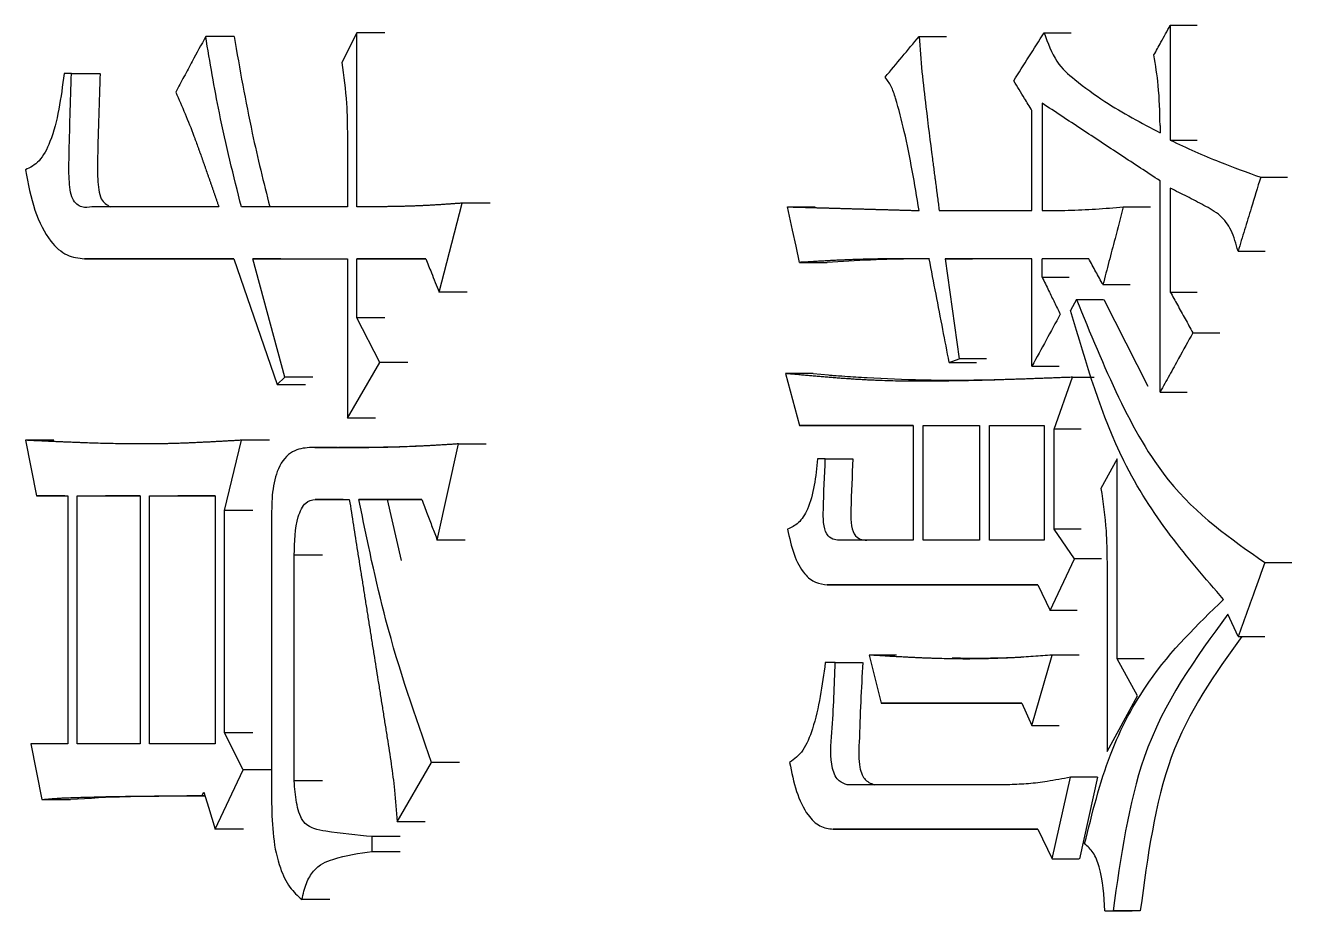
# Model space of a CAD drawing. Header units: millimetres. Extents: x 2063 to 4500, y 825 to 2548.
# Drawn here: x 3150.516 to 3154.216, y 1524.236 to 1526.821 of the extents above; entities that cross this region are included whole.
import ezdxf

# ---------------------------------------------------------------- set-up
doc = ezdxf.new("R2010")
doc.units = ezdxf.units.MM

msp = doc.modelspace()

# ---------------------------------------------------------------- linework, layer by layer
at = {"color": 7, "linetype": 'Continuous', "lineweight": 25}
for p, q in [((3151.4852, 1526.7993), (3151.4407, 1526.7128)), ((3151.4852, 1526.2909), (3151.4852, 1526.7993)), ((3151.5671, 1526.7993), (3151.4852, 1526.7993)), ((3153.4925, 1526.7993), (3153.5718, 1526.7993)), ((3153.8613, 1526.821), (3153.8613, 1526.4856)), ((3153.8613, 1526.821), (3153.9402, 1526.821)), ((3151.1262, 1526.7885), (3151.0433, 1526.7885)), ((3153.1276, 1526.7885), (3153.2073, 1526.7885)), ((3150.6512, 1526.6803), (3150.6296, 1526.6803)), ((3150.6512, 1526.6803), (3150.7344, 1526.6803)), ((3153.4866, 1526.5938), (3153.4866, 1526.2801)), ((3153.4571, 1526.2801), (3153.4571, 1526.5722)), ((3153.8315, 1526.5289), (3153.8315, 1526.5073)), ((3151.4574, 1526.4964), (3151.4574, 1526.2909)), ((3153.8613, 1526.4856), (3153.9402, 1526.4856)), ((3153.8315, 1525.75), (3153.8315, 1526.3666)), ((3154.1254, 1526.3775), (3154.2039, 1526.3775)), ((3153.8613, 1526.345), (3153.8613, 1526.0421)), ((3151.0817, 1526.2909), (3150.7108, 1526.2909)), ((3150.7941, 1526.2909), (3150.7108, 1526.2909)), ((3151.4574, 1526.2909), (3151.1476, 1526.2909)), ((3151.7254, 1526.0421), (3151.7928, 1526.3017)), ((3151.8743, 1526.3017), (3151.7928, 1526.3017)), ((3152.7433, 1526.2909), (3152.8235, 1526.2909)), ((3153.1862, 1526.2801), (3153.4571, 1526.2801)), ((3153.7241, 1526.2909), (3153.8031, 1526.2909)), ((3150.6891, 1526.1394), (3151.1256, 1526.1394)), ((3150.7722, 1526.1394), (3150.6891, 1526.1394)), ((3151.1256, 1526.1394), (3150.7724, 1526.1394)), ((3151.1256, 1526.1394), (3151.2524, 1525.7717)), ((3151.1807, 1526.1394), (3151.4574, 1526.1394)), ((3151.2745, 1525.7933), (3151.1807, 1526.1394)), ((3151.2631, 1526.1394), (3151.1807, 1526.1394)), ((3151.4574, 1526.1394), (3151.4574, 1525.6743)), ((3151.4852, 1526.1394), (3151.6862, 1526.1394)), ((3151.4852, 1525.9664), (3151.4852, 1526.1394)), ((3151.5671, 1526.1394), (3151.4852, 1526.1394)), ((3151.6862, 1526.1394), (3151.5675, 1526.1394)), ((3153.4571, 1526.1395), (3153.2038, 1526.1395)), ((3153.2038, 1526.1395), (3153.2834, 1526.1395)), ((3153.4571, 1525.8258), (3153.4571, 1526.1395)), ((3153.623, 1526.1395), (3153.4866, 1526.1395)), ((3153.4866, 1526.0854), (3153.4866, 1526.1395)), ((3153.5659, 1526.1395), (3153.4866, 1526.1395)), ((3154.0592, 1526.1611), (3154.1381, 1526.1611)), ((3152.778, 1526.1286), (3152.8586, 1526.1286)), ((3153.4866, 1526.0854), (3153.5659, 1526.0854)), ((3153.6646, 1526.0637), (3153.7436, 1526.0637)), ((3151.807, 1526.0421), (3151.7254, 1526.0421)), ((3153.5874, 1526.0205), (3153.5696, 1525.9881)), ((3153.6669, 1526.0205), (3153.7955, 1525.7674)), ((3153.8613, 1526.0421), (3153.9402, 1526.0421)), ((3151.552, 1525.8366), (3151.4852, 1525.9664)), ((3151.5671, 1525.9664), (3151.4852, 1525.9664)), ((3153.9272, 1525.9231), (3154.0059, 1525.9231)), ((3151.4574, 1525.6743), (3151.552, 1525.8366)), ((3151.6339, 1525.8366), (3151.552, 1525.8366)), ((3153.2155, 1525.8366), (3153.2449, 1525.8474)), ((3153.2155, 1525.8366), (3153.2951, 1525.8366)), ((3153.3245, 1525.8474), (3153.2449, 1525.8474)), ((3152.7375, 1525.8041), (3152.778, 1525.6527)), ((3152.8177, 1525.8041), (3152.7375, 1525.8041)), ((3152.8181, 1525.8041), (3152.8856, 1525.7984)), ((3153.4571, 1525.8258), (3153.5364, 1525.8258)), ((3151.2524, 1525.7717), (3151.2745, 1525.7933)), ((3151.2524, 1525.7717), (3151.3347, 1525.7717)), ((3151.3567, 1525.7933), (3151.2745, 1525.7933)), ((3153.5222, 1525.6419), (3153.5755, 1525.7933)), ((3153.5755, 1525.7933), (3153.6389, 1525.7933)), ((3153.8315, 1525.75), (3153.9103, 1525.75)), ((3151.5394, 1525.6743), (3151.4574, 1525.6743)), ((3152.778, 1525.6527), (3153.11, 1525.6527)), ((3152.8582, 1525.6527), (3152.778, 1525.6527)), ((3153.11, 1525.6527), (3152.8586, 1525.6527)), ((3153.11, 1525.6527), (3153.11, 1525.3173)), ((3153.1393, 1525.6527), (3153.3037, 1525.6527)), ((3153.1393, 1525.3173), (3153.1393, 1525.6527)), ((3153.1393, 1525.6527), (3153.219, 1525.6527)), ((3153.3037, 1525.6527), (3153.3037, 1525.3174)), ((3153.3331, 1525.6527), (3153.4926, 1525.6527)), ((3153.3331, 1525.3174), (3153.3331, 1525.6527)), ((3153.3331, 1525.6527), (3153.4126, 1525.6527)), ((3153.4926, 1525.6527), (3153.4926, 1525.3174)), ((3153.5222, 1525.3498), (3153.5222, 1525.6419)), ((3153.6014, 1525.6419), (3153.5222, 1525.6419)), ((3150.5164, 1525.6094), (3150.5487, 1525.4471)), ((3150.5997, 1525.6094), (3150.5164, 1525.6094)), ((3151.0982, 1525.4039), (3151.1476, 1525.6094)), ((3151.2301, 1525.6094), (3151.1476, 1525.6094)), ((3151.4288, 1525.5878), (3151.3464, 1525.5878)), ((3151.7198, 1525.3173), (3151.7815, 1525.5986)), ((3151.7815, 1525.5986), (3151.8631, 1525.5986)), ((3152.8535, 1525.5553), (3152.8302, 1525.5553)), ((3152.8535, 1525.5553), (3152.9335, 1525.5553)), ((3153.7062, 1525.5553), (3153.6586, 1525.4688)), ((3153.7062, 1524.9712), (3153.7062, 1525.5553)), ((3150.5487, 1525.4471), (3150.6404, 1525.4471)), ((3150.632, 1525.4471), (3150.5487, 1525.4471)), ((3150.6404, 1525.4471), (3150.6404, 1524.7224)), ((3150.6675, 1525.4471), (3150.852, 1525.4471)), ((3150.6675, 1524.7224), (3150.6675, 1525.4471)), ((3150.6675, 1525.4471), (3150.7506, 1525.4471)), ((3150.852, 1525.4471), (3150.7508, 1525.4471)), ((3150.852, 1525.4471), (3150.852, 1524.7224)), ((3150.8793, 1525.4471), (3151.0707, 1525.4471)), ((3150.8793, 1524.7224), (3150.8793, 1525.4471)), ((3150.8793, 1525.4471), (3150.9621, 1525.4471)), ((3151.0707, 1525.4471), (3150.9623, 1525.4471)), ((3151.0707, 1525.4471), (3151.0707, 1524.7224)), ((3151.363, 1525.4363), (3151.4629, 1525.4363)), ((3151.4451, 1525.4363), (3151.363, 1525.4363)), ((3151.4908, 1525.4363), (3151.675, 1525.4363)), ((3151.5727, 1525.4363), (3151.4908, 1525.4363)), ((3151.5731, 1525.4363), (3151.6144, 1525.2585)), ((3151.675, 1525.4363), (3151.5731, 1525.4363)), ((3151.0982, 1524.7548), (3151.0982, 1525.4039)), ((3151.1807, 1525.4039), (3151.0982, 1525.4039)), ((3151.2358, 1525.3822), (3151.2358, 1524.5493)), ((3151.8014, 1525.3173), (3151.7198, 1525.3173)), ((3152.974, 1525.3173), (3152.894, 1525.3173)), ((3153.11, 1525.3173), (3152.8941, 1525.3173)), ((3153.3037, 1525.3174), (3153.1393, 1525.3173)), ((3153.4926, 1525.3174), (3153.3331, 1525.3174)), ((3153.5814, 1525.2633), (3153.5222, 1525.3498)), ((3153.6014, 1525.3498), (3153.5222, 1525.3498)), ((3151.3021, 1524.6143), (3151.3021, 1525.2741)), ((3151.3843, 1525.2741), (3151.3021, 1525.2741)), ((3153.5103, 1525.1118), (3153.5814, 1525.2633)), ((3153.6606, 1525.2633), (3153.5814, 1525.2633)), ((3153.6765, 1525.2525), (3153.6765, 1524.7008)), ((3154.1374, 1525.2524), (3154.2159, 1525.2524)), ((3152.8593, 1525.1875), (3153.4748, 1525.1875)), ((3152.9393, 1525.1875), (3152.8593, 1525.1875)), ((3153.4748, 1525.1875), (3152.9398, 1525.1875)), ((3153.4748, 1525.1875), (3153.5103, 1525.1118)), ((3153.5895, 1525.1118), (3153.5103, 1525.1118)), ((3154.0592, 1525.0361), (3154.0291, 1525.101)), ((3154.0592, 1525.0361), (3154.1378, 1525.0361)), ((3152.8825, 1524.9604), (3152.8535, 1524.9604)), ((3152.8825, 1524.9604), (3152.9625, 1524.9604)), ((3153.0614, 1524.982), (3152.9815, 1524.982)), ((3152.9815, 1524.982), (3153.0165, 1524.8414)), ((3153.4571, 1524.7765), (3153.5162, 1524.982)), ((3153.5955, 1524.982), (3153.5162, 1524.982)), ((3153.7658, 1524.863), (3153.7062, 1524.9712)), ((3153.7852, 1524.9712), (3153.7062, 1524.9712)), ((3153.0963, 1524.8414), (3153.0165, 1524.8414)), ((3153.4275, 1524.8414), (3153.4571, 1524.7765)), ((3153.6765, 1524.7008), (3153.7658, 1524.863)), ((3153.4571, 1524.7765), (3153.5364, 1524.7765)), ((3151.1531, 1524.6467), (3151.0982, 1524.7548)), ((3151.1807, 1524.7548), (3151.0982, 1524.7548)), ((3150.5325, 1524.7224), (3150.5648, 1524.5601)), ((3150.6404, 1524.7224), (3150.5325, 1524.7224)), ((3150.852, 1524.7224), (3150.6675, 1524.7224)), ((3151.0707, 1524.7224), (3150.8793, 1524.7224)), ((3151.6023, 1524.4952), (3151.703, 1524.6683)), ((3151.7846, 1524.6683), (3151.703, 1524.6683)), ((3151.0707, 1524.4736), (3151.1531, 1524.6467)), ((3151.2356, 1524.6467), (3151.1531, 1524.6467)), ((3151.3843, 1524.6143), (3151.3021, 1524.6143)), ((3153.5162, 1524.3871), (3153.5696, 1524.625)), ((3153.6487, 1524.625), (3153.5696, 1524.625)), ((3153.6491, 1524.625), (3153.5959, 1524.3871)), ((3151.0323, 1524.5709), (3151.0378, 1524.5817)), ((3153.3921, 1524.6034), (3152.9174, 1524.6034)), ((3150.5648, 1524.5601), (3150.6483, 1524.5601)), ((3151.0323, 1524.5709), (3151.0411, 1524.5709)), ((3151.1533, 1524.4736), (3151.0707, 1524.4736)), ((3151.684, 1524.4952), (3151.6023, 1524.4952)), ((3152.8767, 1524.4736), (3153.4748, 1524.4736)), ((3152.9567, 1524.4736), (3152.8767, 1524.4736)), ((3153.4748, 1524.4736), (3152.9572, 1524.4736)), ((3153.4748, 1524.4736), (3153.5162, 1524.3871)), ((3151.5297, 1524.4087), (3151.5297, 1524.4519)), ((3151.6116, 1524.4519), (3151.5297, 1524.4519)), ((3151.5297, 1524.4087), (3151.6116, 1524.4087)), ((3153.5162, 1524.3871), (3153.5954, 1524.3871)), ((3151.4064, 1524.268), (3151.3242, 1524.268)), ((3153.6705, 1524.2356), (3153.6943, 1524.2356)), ((3153.6705, 1524.2356), (3153.7496, 1524.2356)), ((3153.7733, 1524.2356), (3153.6943, 1524.2356))]:
    msp.add_line(p, q, dxfattribs=at)
at = {"color": 7, "linetype": 'Continuous', "lineweight": 25, "flags": 128}
for points in [[(3152.778, 1526.1286), (3152.768, 1526.1757), (3152.7579, 1526.2227), (3152.7433, 1526.2909)], [(3153.2038, 1526.1395), (3153.2175, 1526.0421), (3153.2312, 1525.9448), (3153.2449, 1525.8474)], [(3153.5874, 1526.0205), (3153.6227, 1526.0205), (3153.6448, 1526.0205), (3153.6665, 1526.0205)], [(3151.0378, 1524.5817), (3151.0512, 1524.5378), (3151.0609, 1524.5057), (3151.0707, 1524.4736)]]:
    msp.add_lwpolyline(points, dxfattribs=at)
at = {"color": 7, "linetype": 'Continuous', "lineweight": 25}
for points, knots in [([(3153.4039, 1526.6587), (3153.4187, 1526.6821), (3153.4482, 1526.729), (3153.4777, 1526.7758), (3153.4925, 1526.7993)], [0, 0, 0, 0, 0.5, 1, 1, 1, 1]), ([(3153.4925, 1526.7993), (3153.5037, 1526.7692), (3153.5258, 1526.7099), (3153.5926, 1526.6527), (3153.6919, 1526.5809), (3153.777, 1526.536), (3153.8315, 1526.5073)], [0, 0, 0, 0, 0.161067, 0.318631, 0.564031, 1, 1, 1, 1]), ([(3153.8135, 1526.7344), (3153.8204, 1526.7468), (3153.8317, 1526.7674), (3153.8477, 1526.7962), (3153.8568, 1526.8127), (3153.8613, 1526.821)], [0, 0, 0, 0, 0.428361, 0.714181, 1, 1, 1, 1]), ([(3151.0433, 1526.7885), (3151.0302, 1526.7643), (3151.0091, 1526.7251), (3150.9799, 1526.671), (3150.9638, 1526.6412), (3150.9557, 1526.6262)], [0, 0, 0, 0, 0.4477923, 0.7238958, 1, 1, 1, 1]), ([(3151.1476, 1526.2909), (3151.1249, 1526.3814), (3151.0843, 1526.5435), (3151.0559, 1526.7135), (3151.0433, 1526.7885)], [0, 0, 0, 0, 0.558886, 1, 1, 1, 1]), ([(3151.1262, 1526.7885), (3151.1428, 1526.6935), (3151.1724, 1526.5242), (3151.2127, 1526.3621), (3151.2304, 1526.2909)], [0, 0, 0, 0, 0.560942, 1, 1, 1, 1]), ([(3153.0282, 1526.6695), (3153.0447, 1526.6893), (3153.0778, 1526.729), (3153.111, 1526.7687), (3153.1276, 1526.7885)], [0, 0, 0, 0, 0.499998, 1, 1, 1, 1]), ([(3153.1276, 1526.7885), (3153.1301, 1526.754), (3153.1351, 1526.685), (3153.1492, 1526.5661), (3153.1606, 1526.4754), (3153.1684, 1526.4155), (3153.17, 1526.4029), (3153.1713, 1526.3935), (3153.1725, 1526.384), (3153.1735, 1526.3761), (3153.1746, 1526.3683), (3153.1754, 1526.362), (3153.1764, 1526.3541), (3153.1775, 1526.3462), (3153.1785, 1526.3383), (3153.1795, 1526.3305), (3153.1806, 1526.3226), (3153.1816, 1526.3147), (3153.1827, 1526.3069), (3153.1837, 1526.299), (3153.1849, 1526.2895), (3153.1858, 1526.2832), (3153.1862, 1526.2801)], [0, 0, 0, 0, 0.201249, 0.402512, 0.701241, 0.738586, 0.757258, 0.77593, 0.794603, 0.813275, 0.822611, 0.841284, 0.85062, 0.869292, 0.887965, 0.897301, 0.915973, 0.934645, 0.943982, 0.962654, 0.981327, 1, 1, 1, 1]), ([(3153.8315, 1526.5289), (3153.8306, 1526.568), (3153.8291, 1526.6376), (3153.8183, 1526.7049), (3153.8135, 1526.7344)], [0, 0, 0, 0, 0.5610734, 1, 1, 1, 1]), ([(3151.4407, 1526.7128), (3151.4462, 1526.673), (3151.4561, 1526.6019), (3151.457, 1526.5287), (3151.4574, 1526.4964)], [0, 0, 0, 0, 0.558835, 1, 1, 1, 1]), ([(3150.6296, 1526.6803), (3150.6205, 1526.6099), (3150.6078, 1526.5129), (3150.5588, 1526.4196), (3150.5304, 1526.4058), (3150.5164, 1526.399)], [0, 0, 0, 0, 0.573358, 0.790473, 1, 1, 1, 1]), ([(3150.7108, 1526.2907), (3150.7011, 1526.2891), (3150.6815, 1526.2858), (3150.6499, 1526.3102), (3150.6431, 1526.3742), (3150.6451, 1526.495), (3150.6485, 1526.5984), (3150.6512, 1526.6803)], [0, 0, 0, 0, 0.111377, 0.22453, 0.350906, 0.486016, 1, 1, 1, 1]), ([(3150.7346, 1526.6803), (3150.7319, 1526.5982), (3150.7284, 1526.4945), (3150.7265, 1526.3747), (3150.7332, 1526.309), (3150.7544, 1526.2967), (3150.7644, 1526.2909)], [0, 0, 0, 0, 0.579644, 0.732014, 0.874517, 1, 1, 1, 1]), ([(3153.1276, 1526.2801), (3153.1145, 1526.3581), (3153.0957, 1526.4701), (3153.065, 1526.5886), (3153.0472, 1526.6443), (3153.0344, 1526.6612), (3153.0282, 1526.6695)], [0, 0, 0, 0, 0.564923, 0.811394, 0.907312, 1, 1, 1, 1]), ([(3153.4571, 1526.5722), (3153.4498, 1526.584), (3153.4373, 1526.6043), (3153.4196, 1526.6331), (3153.4091, 1526.6502), (3153.4039, 1526.6587)], [0, 0, 0, 0, 0.408883, 0.704441, 1, 1, 1, 1]), ([(3150.9557, 1526.6262), (3150.974, 1526.5841), (3150.9935, 1526.5393), (3151.012, 1526.4891), (3151.016, 1526.478), (3151.0201, 1526.4669), (3151.0241, 1526.4557), (3151.0281, 1526.4445), (3151.0322, 1526.4333), (3151.0361, 1526.422), (3151.0391, 1526.4136), (3151.0431, 1526.4023), (3151.047, 1526.391), (3151.0505, 1526.3812), (3151.053, 1526.3741), (3151.0549, 1526.3684), (3151.0569, 1526.3628), (3151.0588, 1526.3571), (3151.0608, 1526.3515), (3151.0628, 1526.3458), (3151.0642, 1526.3416), (3151.0662, 1526.3359), (3151.0681, 1526.3302), (3151.0701, 1526.3246), (3151.0716, 1526.3203), (3151.0735, 1526.3146), (3151.0755, 1526.309), (3151.0774, 1526.3033), (3151.0793, 1526.2977), (3151.0808, 1526.2936), (3151.0817, 1526.2909)], [0, 0, 0, 0, 0.396041, 0.420732, 0.445423, 0.494806, 0.519497, 0.544188, 0.59357, 0.618261, 0.642952, 0.667643, 0.717025, 0.741716, 0.754061, 0.778752, 0.791098, 0.803443, 0.828134, 0.84048, 0.852825, 0.865171, 0.889862, 0.902207, 0.914553, 0.926898, 0.951589, 0.963935, 0.97628, 1, 1, 1, 1]), ([(3153.8315, 1526.3666), (3153.7933, 1526.3917), (3153.7165, 1526.4421), (3153.6016, 1526.5178), (3153.525, 1526.5685), (3153.4866, 1526.5938)], [0, 0, 0, 0, 0.330678, 0.665338, 1, 1, 1, 1]), ([(3153.8613, 1526.4856), (3153.8852, 1526.4745), (3153.9329, 1526.4522), (3154.0207, 1526.4151), (3154.0852, 1526.3919), (3154.1254, 1526.3775)], [0, 0, 0, 0, 0.274107, 0.548239, 1, 1, 1, 1]), ([(3150.5164, 1526.399), (3150.5244, 1526.3585), (3150.5401, 1526.2789), (3150.5842, 1526.1905), (3150.6372, 1526.145), (3150.6719, 1526.1413), (3150.6891, 1526.1394)], [0, 0, 0, 0, 0.291847, 0.573788, 0.788346, 1, 1, 1, 1]), ([(3154.1254, 1526.3775), (3154.1161, 1526.3473), (3154.1005, 1526.2962), (3154.0784, 1526.2241), (3154.0656, 1526.1821), (3154.0592, 1526.1611)], [0, 0, 0, 0, 0.417909, 0.708955, 1, 1, 1, 1]), ([(3154.0592, 1526.1611), (3154.0534, 1526.1825), (3154.042, 1526.2243), (3154.0053, 1526.2714), (3153.9593, 1526.2949), (3153.9106, 1526.3216), (3153.8778, 1526.3372), (3153.8613, 1526.345)], [0, 0, 0, 0, 0.178456, 0.349692, 0.567005, 0.783635, 1, 1, 1, 1]), ([(3151.7928, 1526.3017), (3151.7911, 1526.3016), (3151.7877, 1526.3013), (3151.7826, 1526.301), (3151.7776, 1526.3006), (3151.7725, 1526.3002), (3151.7674, 1526.2999), (3151.7624, 1526.2995), (3151.7573, 1526.2992), (3151.7523, 1526.2988), (3151.7472, 1526.2985), (3151.7421, 1526.2981), (3151.7371, 1526.2978), (3151.732, 1526.2974), (3151.7269, 1526.2971), (3151.7219, 1526.2968), (3151.7168, 1526.2965), (3151.7118, 1526.2962), (3151.7067, 1526.2959), (3151.7016, 1526.2956), (3151.6966, 1526.2953), (3151.6924, 1526.2951), (3151.6882, 1526.2949), (3151.6839, 1526.2946), (3151.6789, 1526.2944), (3151.6738, 1526.2942), (3151.6688, 1526.2939), (3151.6637, 1526.2937), (3151.6587, 1526.2935), (3151.6536, 1526.2933), (3151.6486, 1526.2932), (3151.6444, 1526.293), (3151.6402, 1526.2929), (3151.636, 1526.2927), (3151.6309, 1526.2926), (3151.6259, 1526.2925), (3151.6208, 1526.2923), (3151.6158, 1526.2922), (3151.6107, 1526.2921), (3151.6057, 1526.292), (3151.6006, 1526.2919), (3151.5956, 1526.2918), (3151.5914, 1526.2917), (3151.5872, 1526.2916), (3151.583, 1526.2916), (3151.578, 1526.2915), (3151.5729, 1526.2914), (3151.5679, 1526.2914), (3151.5628, 1526.2913), (3151.5578, 1526.2913), (3151.5528, 1526.2912), (3151.5477, 1526.2912), (3151.5435, 1526.2912), (3151.5393, 1526.2911), (3151.5352, 1526.2911), (3151.5301, 1526.2911), (3151.5251, 1526.291), (3151.5201, 1526.291), (3151.515, 1526.291), (3151.51, 1526.291), (3151.505, 1526.291), (3151.4999, 1526.2909), (3151.4958, 1526.2909), (3151.4908, 1526.2909), (3151.4876, 1526.2909), (3151.4852, 1526.2909)], [0, 0, 0, 0, 0.01641, 0.03282, 0.04923, 0.06564, 0.08205, 0.098461, 0.114871, 0.131281, 0.147691, 0.164101, 0.180511, 0.196921, 0.213331, 0.229741, 0.246151, 0.262561, 0.278972, 0.295382, 0.311792, 0.328202, 0.336407, 0.352817, 0.369227, 0.385637, 0.402047, 0.418457, 0.434867, 0.451278, 0.467688, 0.484098, 0.492303, 0.508713, 0.525123, 0.541533, 0.557943, 0.574353, 0.590763, 0.607173, 0.623583, 0.639994, 0.656404, 0.664609, 0.681019, 0.697429, 0.713839, 0.730249, 0.746659, 0.763069, 0.779479, 0.795889, 0.8123, 0.820505, 0.836915, 0.853325, 0.869735, 0.886145, 0.902555, 0.918965, 0.935375, 0.951785, 0.968195, 0.9764, 1, 1, 1, 1]), ([(3152.7433, 1526.2909), (3152.7451, 1526.2908), (3152.7479, 1526.2908), (3152.7516, 1526.2907), (3152.7553, 1526.2906), (3152.7599, 1526.2904), (3152.7654, 1526.2903), (3152.771, 1526.2901), (3152.7765, 1526.29), (3152.782, 1526.2898), (3152.7876, 1526.2897), (3152.7931, 1526.2895), (3152.7986, 1526.2893), (3152.8042, 1526.2892), (3152.8097, 1526.289), (3152.8171, 1526.2888), (3152.8245, 1526.2886), (3152.8319, 1526.2884), (3152.8375, 1526.2883), (3152.843, 1526.2881), (3152.8485, 1526.2879), (3152.8541, 1526.2878), (3152.8596, 1526.2876), (3152.8652, 1526.2875), (3152.8708, 1526.2873), (3152.8763, 1526.2872), (3152.8819, 1526.287), (3152.8874, 1526.2869), (3152.8948, 1526.2866), (3152.9022, 1526.2864), (3152.9096, 1526.2862), (3152.9152, 1526.2861), (3152.9208, 1526.2859), (3152.9263, 1526.2858), (3152.9319, 1526.2856), (3152.9375, 1526.2854), (3152.943, 1526.2853), (3152.9486, 1526.2851), (3152.9541, 1526.285), (3152.9597, 1526.2848), (3152.9671, 1526.2846), (3152.9746, 1526.2844), (3152.982, 1526.2842), (3152.9876, 1526.284), (3152.9931, 1526.2839), (3152.9987, 1526.2837), (3153.0043, 1526.2836), (3153.0099, 1526.2834), (3153.0154, 1526.2832), (3153.021, 1526.2831), (3153.0266, 1526.2829), (3153.0322, 1526.2828), (3153.0377, 1526.2826), (3153.0452, 1526.2824), (3153.0526, 1526.2822), (3153.0601, 1526.282), (3153.0657, 1526.2818), (3153.0712, 1526.2817), (3153.0768, 1526.2815), (3153.0824, 1526.2814), (3153.088, 1526.2812), (3153.0936, 1526.281), (3153.0992, 1526.2809), (3153.1048, 1526.2807), (3153.1104, 1526.2806), (3153.118, 1526.2804), (3153.1237, 1526.2802), (3153.1276, 1526.2801)], [0, 0, 0, 0, 0.014477, 0.021715, 0.028953, 0.043429, 0.057906, 0.072382, 0.086858, 0.101335, 0.115811, 0.130287, 0.144764, 0.15924, 0.173716, 0.188193, 0.217145, 0.231622, 0.246098, 0.260574, 0.275051, 0.289527, 0.304003, 0.31848, 0.332956, 0.347432, 0.361908, 0.376385, 0.390861, 0.419814, 0.43429, 0.448766, 0.463243, 0.477719, 0.492195, 0.506672, 0.521148, 0.535624, 0.550101, 0.564577, 0.579053, 0.608006, 0.622482, 0.636959, 0.651435, 0.665911, 0.680388, 0.694864, 0.70934, 0.723817, 0.738293, 0.752769, 0.767246, 0.781722, 0.810675, 0.825151, 0.839627, 0.854104, 0.86858, 0.883056, 0.897533, 0.912009, 0.926485, 0.940962, 0.955438, 0.969914, 1, 1, 1, 1]), ([(3153.4866, 1526.2801), (3153.5119, 1526.2801), (3153.5641, 1526.2803), (3153.6432, 1526.2841), (3153.6971, 1526.2886), (3153.7241, 1526.2909)], [0, 0, 0, 0, 0.320269, 0.660054, 1, 1, 1, 1]), ([(3153.7241, 1526.2909), (3153.716, 1526.26), (3153.702, 1526.2067), (3153.6822, 1526.131), (3153.6704, 1526.0862), (3153.6646, 1526.0637)], [0, 0, 0, 0, 0.4083, 0.70415, 1, 1, 1, 1]), ([(3151.6862, 1526.1394), (3151.6917, 1526.1258), (3151.7009, 1526.1028), (3151.714, 1526.0703), (3151.7216, 1526.0515), (3151.7254, 1526.0421)], [0, 0, 0, 0, 0.419954, 0.709976, 1, 1, 1, 1]), ([(3153.1569, 1526.1395), (3153.1157, 1526.1395), (3153.0732, 1526.1395), (3153.0283, 1526.139), (3153.0219, 1526.1389), (3153.0155, 1526.1388), (3153.0091, 1526.1387), (3153.0039, 1526.1386), (3152.9975, 1526.1385), (3152.9924, 1526.1384), (3152.986, 1526.1383), (3152.9809, 1526.1382), (3152.9744, 1526.138), (3152.968, 1526.1378), (3152.9578, 1526.1376), (3152.9488, 1526.1373), (3152.9399, 1526.137), (3152.9335, 1526.1367), (3152.9271, 1526.1365), (3152.9207, 1526.1362), (3152.9143, 1526.136), (3152.9066, 1526.1356), (3152.899, 1526.1353), (3152.8926, 1526.135), (3152.8862, 1526.1347), (3152.8798, 1526.1344), (3152.8734, 1526.134), (3152.8683, 1526.1338), (3152.8632, 1526.1335), (3152.8581, 1526.1332), (3152.8517, 1526.1329), (3152.8453, 1526.1325), (3152.839, 1526.1322), (3152.8326, 1526.1318), (3152.8185, 1526.131), (3152.7999, 1526.1299), (3152.7839, 1526.129), (3152.778, 1526.1286)], [0, 0, 0, 0, 0.32454, 0.334682, 0.354966, 0.37525, 0.385391, 0.405675, 0.415817, 0.436101, 0.446242, 0.466526, 0.476668, 0.496952, 0.517235, 0.557803, 0.567945, 0.588228, 0.608512, 0.618654, 0.638938, 0.659221, 0.679505, 0.699789, 0.709931, 0.730214, 0.750498, 0.76064, 0.770782, 0.791065, 0.801207, 0.821491, 0.841775, 0.851916, 0.8722, 0.953335, 1, 1, 1, 1]), ([(3153.1579, 1526.1392), (3153.1431, 1526.1392), (3153.0856, 1526.1391), (3152.9857, 1526.1362), (3152.901, 1526.1312), (3152.8586, 1526.1286)], [0, 0, 0, 0, 0.147579, 0.573728, 1, 1, 1, 1]), ([(3153.2155, 1525.8366), (3153.2093, 1525.8686), (3153.1964, 1525.9351), (3153.1769, 1526.0361), (3153.1635, 1526.105), (3153.1569, 1526.1395)], [0, 0, 0, 0, 0.317295, 0.658647, 1, 1, 1, 1]), ([(3153.6646, 1526.0637), (3153.6576, 1526.0764), (3153.6438, 1526.1016), (3153.6299, 1526.1268), (3153.623, 1526.1395)], [0, 0, 0, 0, 0.5000008, 1, 1, 1, 1]), ([(3153.4866, 1526.0854), (3153.4931, 1526.0723), (3153.5052, 1526.0478), (3153.5229, 1526.0117), (3153.5343, 1525.9887), (3153.5399, 1525.9772)], [0, 0, 0, 0, 0.36195, 0.680974, 1, 1, 1, 1]), ([(3153.5874, 1526.0205), (3153.6668, 1525.8251), (3153.8063, 1525.482), (3154.0378, 1525.3215), (3154.1374, 1525.2524)], [0, 0, 0, 0, 0.569597, 1, 1, 1, 1]), ([(3153.8613, 1526.0421), (3153.8682, 1526.0296), (3153.8827, 1526.0036), (3153.9046, 1525.9639), (3153.9196, 1525.9367), (3153.9272, 1525.9231)], [0, 0, 0, 0, 0.314652, 0.657325, 1, 1, 1, 1]), ([(3154.0171, 1525.1443), (3153.9109, 1525.2667), (3153.7183, 1525.4889), (3153.6156, 1525.8334), (3153.5696, 1525.9881)], [0, 0, 0, 0, 0.551113, 1, 1, 1, 1]), ([(3153.5399, 1525.9772), (3153.5261, 1525.952), (3153.4985, 1525.9015), (3153.4709, 1525.851), (3153.4571, 1525.8258)], [0, 0, 0, 0, 0.5, 1, 1, 1, 1]), ([(3153.9272, 1525.9231), (3153.9134, 1525.8982), (3153.8905, 1525.8568), (3153.8586, 1525.7991), (3153.8405, 1525.7664), (3153.8315, 1525.75)], [0, 0, 0, 0, 0.432644, 0.716322, 1, 1, 1, 1]), ([(3153.5755, 1525.7933), (3153.5702, 1525.7931), (3153.5597, 1525.7927), (3153.5439, 1525.7921), (3153.5282, 1525.7915), (3153.5124, 1525.7909), (3153.4993, 1525.7904), (3153.4862, 1525.79), (3153.4757, 1525.7896), (3153.4652, 1525.7892), (3153.4573, 1525.7889), (3153.4508, 1525.7887), (3153.4416, 1525.7883), (3153.4324, 1525.788), (3153.422, 1525.7877), (3153.4141, 1525.7874), (3153.4036, 1525.787), (3153.3932, 1525.7867), (3153.3801, 1525.7863), (3153.3696, 1525.786), (3153.3592, 1525.7856), (3153.3526, 1525.7854), (3153.3461, 1525.7852), (3153.3396, 1525.7851), (3153.333, 1525.7849), (3153.3265, 1525.7847), (3153.32, 1525.7845), (3153.3134, 1525.7843), (3153.3069, 1525.7842), (3153.3004, 1525.784), (3153.2939, 1525.7838), (3153.2873, 1525.7837), (3153.2808, 1525.7835), (3153.2743, 1525.7834), (3153.2678, 1525.7832), (3153.2534, 1525.7829), (3153.1987, 1525.7818), (3153.1259, 1525.7811), (3153.0533, 1525.7823), (3153.017, 1525.7835), (3152.9963, 1525.7843), (3152.9808, 1525.785), (3152.9653, 1525.7858), (3152.9498, 1525.7867), (3152.9369, 1525.7875), (3152.924, 1525.7884), (3152.9111, 1525.7892), (3152.8982, 1525.7902), (3152.8853, 1525.7912), (3152.8724, 1525.7922), (3152.857, 1525.7934), (3152.8441, 1525.7945), (3152.8313, 1525.7956), (3152.8184, 1525.7967), (3152.8056, 1525.7979), (3152.7927, 1525.799), (3152.7799, 1525.8002), (3152.7671, 1525.8014), (3152.7529, 1525.8027), (3152.7439, 1525.8035), (3152.7375, 1525.8041)], [0, 0, 0, 0, 0.018603, 0.037206, 0.055809, 0.074412, 0.093015, 0.102316, 0.120919, 0.130221, 0.139522, 0.148824, 0.153474, 0.172077, 0.181379, 0.19068, 0.199982, 0.218585, 0.227886, 0.246489, 0.255791, 0.265092, 0.269743, 0.279044, 0.288346, 0.292997, 0.302298, 0.311599, 0.31625, 0.325552, 0.334853, 0.339504, 0.348805, 0.358107, 0.362758, 0.372059, 0.409265, 0.558092, 0.632505, 0.669711, 0.688314, 0.706917, 0.72552, 0.744123, 0.762726, 0.772028, 0.790631, 0.809233, 0.818535, 0.837138, 0.855741, 0.874344, 0.883645, 0.902248, 0.920851, 0.930153, 0.948756, 0.967359, 0.97666, 1, 1, 1, 1]), ([(3153.3662, 1525.7859), (3153.3662, 1525.7859), (3153.3662, 1525.7859), (3153.2868, 1525.7838), (3153.1556, 1525.7832), (3153.005, 1525.7893), (3152.9195, 1525.7947), (3152.883, 1525.7973), (3152.8705, 1525.7982), (3152.8654, 1525.7986), (3152.8657, 1525.7986), (3152.8657, 1525.7986)], [0, 0, 0, 0, 0.005956, 0.09253, 0.479471, 0.775614, 0.898514, 0.970424, 0.985739, 0.999253, 1, 1, 1, 1]), ([(3151.1476, 1525.6094), (3151.1434, 1525.6091), (3151.137, 1525.6088), (3151.1285, 1525.6083), (3151.1221, 1525.6079), (3151.1157, 1525.6075), (3151.1094, 1525.6072), (3151.103, 1525.6068), (3151.0966, 1525.6065), (3151.0902, 1525.6061), (3151.0839, 1525.6057), (3151.0775, 1525.6054), (3151.0711, 1525.6051), (3151.0648, 1525.6047), (3151.0584, 1525.6044), (3151.052, 1525.604), (3151.0457, 1525.6037), (3151.0393, 1525.6034), (3151.0308, 1525.603), (3151.0202, 1525.6025), (3151.0075, 1525.6019), (3150.9948, 1525.6014), (3150.9821, 1525.6009), (3150.9694, 1525.6004), (3150.9567, 1525.6), (3150.944, 1525.5996), (3150.9187, 1525.599), (3150.8933, 1525.5987), (3150.868, 1525.5985), (3150.8554, 1525.5985), (3150.8385, 1525.5985), (3150.8174, 1525.5987), (3150.7922, 1525.599), (3150.767, 1525.5995), (3150.7418, 1525.6001), (3150.7208, 1525.6007), (3150.6998, 1525.6014), (3150.683, 1525.602), (3150.6663, 1525.6027), (3150.6537, 1525.6032), (3150.6412, 1525.6037), (3150.6307, 1525.6041), (3150.6224, 1525.6044), (3150.6161, 1525.6047), (3150.6098, 1525.605), (3150.6036, 1525.6053), (3150.5973, 1525.6056), (3150.591, 1525.6058), (3150.5848, 1525.6061), (3150.5785, 1525.6064), (3150.5723, 1525.6067), (3150.566, 1525.607), (3150.5597, 1525.6073), (3150.5545, 1525.6076), (3150.5504, 1525.6078), (3150.5472, 1525.6079), (3150.5441, 1525.608), (3150.541, 1525.6082), (3150.5379, 1525.6083), (3150.5347, 1525.6085), (3150.5316, 1525.6086), (3150.5285, 1525.6088), (3150.5254, 1525.6089), (3150.5213, 1525.6091), (3150.5183, 1525.6093), (3150.5164, 1525.6094)], [0, 0, 0, 0, 0.020012, 0.030018, 0.040024, 0.050031, 0.060037, 0.070043, 0.080049, 0.090055, 0.100061, 0.110067, 0.120073, 0.130079, 0.140086, 0.150092, 0.160098, 0.170104, 0.18011, 0.200122, 0.220134, 0.240147, 0.260159, 0.280171, 0.300183, 0.320196, 0.340208, 0.420258, 0.44027, 0.460282, 0.480294, 0.520319, 0.560343, 0.600368, 0.640392, 0.680417, 0.700429, 0.740454, 0.760466, 0.780478, 0.80049, 0.820502, 0.830509, 0.840515, 0.850521, 0.860527, 0.870533, 0.880539, 0.890545, 0.900551, 0.910557, 0.920564, 0.93057, 0.940576, 0.945579, 0.950582, 0.955585, 0.960588, 0.965591, 0.970594, 0.975597, 0.9806, 0.985603, 0.990606, 1, 1, 1, 1]), ([(3151.3464, 1525.5878), (3151.3297, 1525.5863), (3151.2962, 1525.5834), (3151.2533, 1525.5352), (3151.2361, 1525.4578), (3151.2359, 1525.4076), (3151.2358, 1525.3822)], [0, 0, 0, 0, 0.26803, 0.540931, 0.767912, 1, 1, 1, 1]), ([(3151.7815, 1525.5986), (3151.7772, 1525.5983), (3151.7707, 1525.5979), (3151.762, 1525.5974), (3151.7555, 1525.597), (3151.749, 1525.5966), (3151.7425, 1525.5962), (3151.736, 1525.5958), (3151.7274, 1525.5952), (3151.7166, 1525.5946), (3151.7036, 1525.5939), (3151.6906, 1525.5931), (3151.6647, 1525.5918), (3151.6387, 1525.5906), (3151.6128, 1525.5897), (3151.5999, 1525.5892), (3151.587, 1525.5889), (3151.574, 1525.5886), (3151.5611, 1525.5883), (3151.5439, 1525.588), (3151.5266, 1525.5877), (3151.5094, 1525.5876), (3151.4965, 1525.5875), (3151.4836, 1525.5874), (3151.4707, 1525.5874), (3151.46, 1525.5873), (3151.4514, 1525.5873), (3151.445, 1525.5873), (3151.4385, 1525.5873), (3151.4321, 1525.5873), (3151.4257, 1525.5874), (3151.4192, 1525.5874), (3151.4128, 1525.5874), (3151.4064, 1525.5874), (3151.3978, 1525.5875), (3151.3892, 1525.5875), (3151.3807, 1525.5876), (3151.3742, 1525.5876), (3151.3689, 1525.5876), (3151.3646, 1525.5876), (3151.3614, 1525.5877), (3151.3582, 1525.5877), (3151.355, 1525.5877), (3151.351, 1525.5877), (3151.3482, 1525.5877), (3151.3464, 1525.5878)], [0, 0, 0, 0, 0.0297, 0.04455, 0.0594, 0.07425, 0.0891, 0.10395, 0.1188, 0.1485, 0.1782, 0.2079, 0.237599, 0.3564, 0.3861, 0.4158, 0.4455, 0.4752, 0.5049, 0.5346, 0.594, 0.6237, 0.6534, 0.6831, 0.7128, 0.742499, 0.757349, 0.772199, 0.787049, 0.801899, 0.816749, 0.831599, 0.846449, 0.861299, 0.876149, 0.905849, 0.920699, 0.935549, 0.950399, 0.957824, 0.965249, 0.972674, 0.980099, 0.987524, 1, 1, 1, 1]), ([(3151.6712, 1525.5921), (3151.6307, 1525.5907), (3151.5687, 1525.5885), (3151.4843, 1525.5878), (3151.4477, 1525.5878), (3151.4337, 1525.5877), (3151.4312, 1525.5877), (3151.4316, 1525.5877), (3151.4316, 1525.5877)], [0, 0, 0, 0, 0.522535, 0.798849, 0.953458, 0.983824, 0.997934, 1, 1, 1, 1]), ([(3152.8302, 1525.5553), (3152.8279, 1525.5292), (3152.8233, 1525.4774), (3152.8055, 1525.4106), (3152.7767, 1525.3646), (3152.7543, 1525.3547), (3152.7433, 1525.3498)], [0, 0, 0, 0, 0.2904, 0.575151, 0.790821, 1, 1, 1, 1]), ([(3152.8941, 1525.3173), (3152.8878, 1525.3178), (3152.8749, 1525.3188), (3152.8551, 1525.3332), (3152.8468, 1525.3696), (3152.8485, 1525.4438), (3152.8513, 1525.506), (3152.8535, 1525.5553)], [0, 0, 0, 0, 0.111245, 0.226323, 0.352571, 0.486481, 1, 1, 1, 1]), ([(3152.934, 1525.5553), (3152.9318, 1525.506), (3152.929, 1525.4438), (3152.9273, 1525.3696), (3152.9356, 1525.3332), (3152.9554, 1525.3188), (3152.9683, 1525.3178), (3152.9746, 1525.3173)], [0, 0, 0, 0, 0.513666, 0.647616, 0.773872, 0.888864, 1, 1, 1, 1]), ([(3153.6586, 1525.4688), (3153.6647, 1525.4277), (3153.6752, 1525.3566), (3153.6761, 1525.2834), (3153.6765, 1525.2525)], [0, 0, 0, 0, 0.576908, 1, 1, 1, 1]), ([(3151.3021, 1525.2741), (3151.303, 1525.3131), (3151.3041, 1525.3621), (3151.3224, 1525.4096), (3151.3386, 1525.4321), (3151.3535, 1525.4347), (3151.363, 1525.4363)], [0, 0, 0, 0, 0.51629, 0.647429, 0.774862, 1, 1, 1, 1]), ([(3151.4629, 1525.4363), (3151.4709, 1525.3861), (3151.4798, 1525.3296), (3151.4897, 1525.2668), (3151.4922, 1525.2511), (3151.4947, 1525.2354), (3151.4967, 1525.2229), (3151.4992, 1525.2072), (3151.5027, 1525.1852), (3151.5076, 1525.1538), (3151.5126, 1525.1225), (3151.5176, 1525.0911), (3151.5216, 1525.066), (3151.5266, 1525.0346), (3151.5306, 1525.0095), (3151.5376, 1524.9656), (3151.5436, 1524.9279), (3151.5506, 1524.884), (3151.5546, 1524.8589), (3151.5596, 1524.8275), (3151.5636, 1524.8024), (3151.5686, 1524.771), (3151.5797, 1524.702), (3151.5941, 1524.6088), (3151.6, 1524.5261), (3151.6023, 1524.4952)], [0, 0, 0, 0, 0.160709, 0.180798, 0.200887, 0.210931, 0.23102, 0.241064, 0.261152, 0.30133, 0.341507, 0.361596, 0.401773, 0.421862, 0.462039, 0.482128, 0.562482, 0.582571, 0.622748, 0.642837, 0.683014, 0.703103, 0.74328, 0.904095, 1, 1, 1, 1]), ([(3151.703, 1524.6683), (3151.6555, 1524.8041), (3151.5703, 1525.0482), (3151.5152, 1525.3171), (3151.4908, 1525.4363)], [0, 0, 0, 0, 0.556567, 1, 1, 1, 1]), ([(3151.675, 1525.4363), (3151.6802, 1525.4224), (3151.6903, 1525.3956), (3151.7052, 1525.3559), (3151.7149, 1525.3302), (3151.7198, 1525.3173)], [0, 0, 0, 0, 0.350984, 0.675491, 1, 1, 1, 1]), ([(3152.7433, 1525.3498), (3152.7486, 1525.3245), (3152.7592, 1525.2747), (3152.7889, 1525.2196), (3152.8244, 1525.1909), (3152.8477, 1525.1886), (3152.8593, 1525.1875)], [0, 0, 0, 0, 0.291879, 0.573778, 0.788361, 1, 1, 1, 1]), ([(3154.1374, 1525.2524), (3154.1269, 1525.2234), (3154.1086, 1525.1729), (3154.0825, 1525.1008), (3154.067, 1525.0577), (3154.0592, 1525.0361)], [0, 0, 0, 0, 0.402386, 0.701193, 1, 1, 1, 1]), ([(3153.6111, 1524.4303), (3153.6332, 1524.5199), (3153.6769, 1524.6968), (3153.815, 1524.9503), (3153.9409, 1525.0711), (3154.0171, 1525.1443)], [0, 0, 0, 0, 0.288018, 0.569196, 1, 1, 1, 1]), ([(3154.0291, 1525.101), (3153.9356, 1524.9737), (3153.7656, 1524.7424), (3153.7164, 1524.3927), (3153.6943, 1524.2356)], [0, 0, 0, 0, 0.550671, 1, 1, 1, 1]), ([(3154.0703, 1525.0361), (3153.9921, 1524.9278), (3153.8384, 1524.7147), (3153.795, 1524.3935), (3153.7737, 1524.2356)], [0, 0, 0, 0, 0.508538, 1, 1, 1, 1]), ([(3152.8535, 1524.9604), (3152.8444, 1524.8938), (3152.8318, 1524.8017), (3152.7909, 1524.6994), (3152.7628, 1524.6785), (3152.7491, 1524.6683)], [0, 0, 0, 0, 0.571986, 0.790496, 1, 1, 1, 1]), ([(3152.9174, 1524.6033), (3152.9094, 1524.6058), (3152.8965, 1524.6099), (3152.8815, 1524.6283), (3152.8658, 1524.6745), (3152.8766, 1524.7919), (3152.8802, 1524.8934), (3152.8825, 1524.9604)], [0, 0, 0, 0, 0.101343, 0.162893, 0.226662, 0.489518, 1, 1, 1, 1]), ([(3152.963, 1524.9604), (3152.9607, 1524.9221), (3152.9562, 1524.8448), (3152.9537, 1524.7538), (3152.9503, 1524.6902), (3152.9527, 1524.6569), (3152.9601, 1524.633), (3152.9707, 1524.616), (3152.984, 1524.608), (3152.9935, 1524.6048), (3152.9978, 1524.6033)], [0, 0, 0, 0, 0.2869683, 0.5805964, 0.6801532, 0.7640188, 0.8265218, 0.8781764, 0.9439894, 1, 1, 1, 1]), ([(3153.5162, 1524.982), (3153.4978, 1524.9806), (3153.4703, 1524.9785), (3153.4382, 1524.9762), (3153.4221, 1524.9752), (3153.4061, 1524.9743), (3153.3579, 1524.9717), (3153.2938, 1524.9702), (3153.2207, 1524.9707), (3153.182, 1524.9718), (3153.1592, 1524.9726), (3153.1524, 1524.9728), (3153.1433, 1524.9732), (3153.1342, 1524.9736), (3153.1251, 1524.974), (3153.1183, 1524.9743), (3153.1114, 1524.9746), (3153.1024, 1524.9751), (3153.0933, 1524.9755), (3153.0842, 1524.976), (3153.0774, 1524.9764), (3153.0683, 1524.9769), (3153.0592, 1524.9774), (3153.0479, 1524.978), (3153.0365, 1524.9787), (3153.0229, 1524.9795), (3153.0046, 1524.9806), (3152.9908, 1524.9814), (3152.9815, 1524.982)], [0, 0, 0, 0, 0.1024398, 0.1536597, 0.1792697, 0.1920747, 0.2432948, 0.4481938, 0.5506355, 0.6530768, 0.6658817, 0.6786867, 0.6914917, 0.7171016, 0.7299066, 0.7427115, 0.7555165, 0.7683215, 0.7939314, 0.8067364, 0.8195413, 0.8323463, 0.8579562, 0.8707612, 0.8963711, 0.9219811, 0.947591, 1, 1, 1, 1]), ([(3153.4292, 1524.9757), (3153.428, 1524.9756), (3153.419, 1524.9753), (3153.3307, 1524.9717), (3153.2752, 1524.972), (3153.237, 1524.9727), (3153.2289, 1524.9729), (3153.224, 1524.9731)], [0, 0, 0, 0, 0.061722, 0.491152, 0.730794, 0.835184, 1, 1, 1, 1]), ([(3153.0165, 1524.8414), (3153.1159, 1524.8414), (3153.2524, 1524.8414), (3153.3901, 1524.8414), (3153.4275, 1524.8414)], [0, 0, 0, 0, 0.728341, 1, 1, 1, 1]), ([(3153.4275, 1524.8414), (3153.354, 1524.8414), (3153.2433, 1524.8414), (3153.1336, 1524.8414), (3153.0968, 1524.8414)], [0, 0, 0, 0, 0.664139, 1, 1, 1, 1]), ([(3152.7491, 1524.6683), (3152.755, 1524.6395), (3152.7668, 1524.5827), (3152.7977, 1524.5162), (3152.837, 1524.4786), (3152.8635, 1524.4752), (3152.8767, 1524.4736)], [0, 0, 0, 0, 0.291495, 0.574413, 0.789057, 1, 1, 1, 1]), ([(3151.5297, 1524.4519), (3151.4843, 1524.4562), (3151.427, 1524.4616), (3151.3594, 1524.4732), (3151.3238, 1524.4925), (3151.3063, 1524.552), (3151.3035, 1524.5933), (3151.3021, 1524.6143)], [0, 0, 0, 0, 0.489877, 0.617073, 0.743751, 0.869803, 1, 1, 1, 1]), ([(3153.5696, 1524.625), (3153.5469, 1524.6208), (3153.506, 1524.6132), (3153.4468, 1524.6055), (3153.4104, 1524.6041), (3153.3921, 1524.6034)], [0, 0, 0, 0, 0.38409, 0.691775, 1, 1, 1, 1]), ([(3150.5648, 1524.5601), (3150.5667, 1524.5603), (3150.5705, 1524.5606), (3150.5761, 1524.5611), (3150.5837, 1524.5617), (3150.5912, 1524.5623), (3150.5988, 1524.5629), (3150.6044, 1524.5634), (3150.612, 1524.5639), (3150.6195, 1524.5644), (3150.6327, 1524.5651), (3150.6573, 1524.5659), (3150.7103, 1524.5677), (3150.771, 1524.5692), (3150.8242, 1524.5697), (3150.8508, 1524.57), (3150.8661, 1524.5701), (3150.8775, 1524.5702), (3150.887, 1524.5703), (3150.8966, 1524.5704), (3150.9042, 1524.5704), (3150.9118, 1524.5705), (3150.9195, 1524.5705), (3150.9271, 1524.5706), (3150.9347, 1524.5706), (3150.9405, 1524.5706), (3150.9481, 1524.5707), (3150.9558, 1524.5707), (3150.9634, 1524.5707), (3150.971, 1524.5708), (3150.9787, 1524.5708), (3150.9863, 1524.5708), (3150.9921, 1524.5708), (3150.9969, 1524.5708), (3151.0017, 1524.5709), (3151.0055, 1524.5709), (3151.0093, 1524.5709), (3151.0122, 1524.5709), (3151.016, 1524.5709), (3151.0198, 1524.5709), (3151.0237, 1524.5709), (3151.0275, 1524.5709), (3151.0304, 1524.5709), (3151.0323, 1524.5709)], [0, 0, 0, 0, 0.012194, 0.024389, 0.036583, 0.060972, 0.073167, 0.085361, 0.097556, 0.121945, 0.134139, 0.182918, 0.280473, 0.475585, 0.573141, 0.621919, 0.646308, 0.670697, 0.695086, 0.70728, 0.731669, 0.743863, 0.756058, 0.780447, 0.792641, 0.804836, 0.81703, 0.841419, 0.853613, 0.865808, 0.890197, 0.902391, 0.914586, 0.92678, 0.932877, 0.945072, 0.951169, 0.957266, 0.963363, 0.975558, 0.981655, 0.987752, 1, 1, 1, 1]), ([(3151.0404, 1524.5707), (3151.0347, 1524.5707), (3150.9975, 1524.5706), (3150.9526, 1524.5702), (3150.8821, 1524.5694), (3150.7882, 1524.5684), (3150.7027, 1524.5633), (3150.6483, 1524.5601)], [0, 0, 0, 0, 0.0431296, 0.2823119, 0.3421073, 0.5812899, 1, 1, 1, 1]), ([(3151.2358, 1524.5493), (3151.2367, 1524.5162), (3151.2384, 1524.4506), (3151.2566, 1524.3643), (3151.2872, 1524.3011), (3151.312, 1524.2789), (3151.3242, 1524.268)], [0, 0, 0, 0, 0.2887937, 0.5729304, 0.7895926, 1, 1, 1, 1]), ([(3153.6705, 1524.2356), (3153.6676, 1524.2797), (3153.6637, 1524.3406), (3153.6378, 1524.4074), (3153.6199, 1524.4228), (3153.6111, 1524.4303)], [0, 0, 0, 0, 0.571542, 0.789948, 1, 1, 1, 1]), ([(3151.3242, 1524.268), (3151.3282, 1524.2843), (3151.3359, 1524.3165), (3151.3651, 1524.3672), (3151.4338, 1524.3946), (3151.4917, 1524.4031), (3151.5297, 1524.4087)], [0, 0, 0, 0, 0.127818, 0.252018, 0.508407, 1, 1, 1, 1]), ([(3153.7737, 1524.2356), (3153.7693, 1524.2356), (3153.7614, 1524.2356), (3153.7534, 1524.2356), (3153.75, 1524.2356)], [0, 0, 0, 0, 0.56, 1, 1, 1, 1])]:
    msp.add_open_spline(points, degree=3, knots=knots, dxfattribs=at)

doc.saveas('drawing.dxf')
